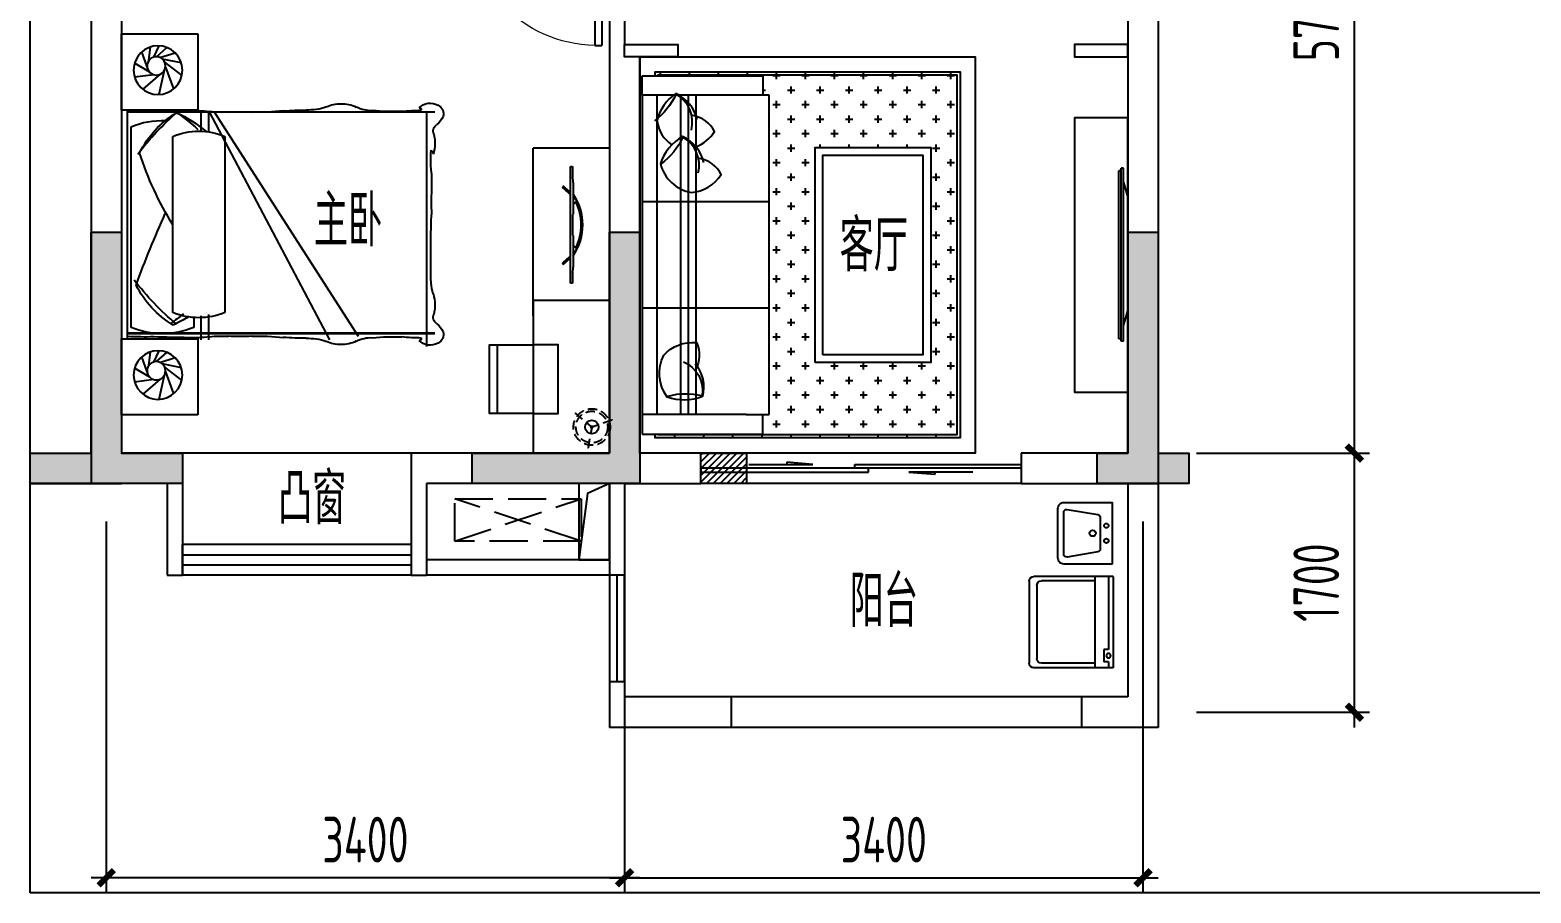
# Model space of a CAD drawing. Header units: millimetres. Extents: x -114775 to 80892, y -123028 to 12078.
# Drawn here: x 20574 to 30419, y -2782 to 2879 of the extents above; entities that cross this region are included whole.
import ezdxf

# ---------------------------------------------------------------- set-up
doc = ezdxf.new("R2010")
doc.units = ezdxf.units.MM
doc.header["$LTSCALE"] = 1000
doc.linetypes.add('1', pattern=[0.375, 0.25, -0.125])
doc.linetypes.add('DASH', pattern=[0.35, 0.25, -0.1])
doc.layers.get('0').update_dxf_attribs({"linetype": 'CONTINUOUS'})
doc.layers.get('Defpoints').update_dxf_attribs({"color": 6, "linetype": 'CONTINUOUS'})
for name, color, linetype in [('!PboFF-Lamps', 9, 'CONTINUOUS'), ('0p-洞填充', 1, 'CONTINUOUS'), ('A-Lvtry', 5, 'CONTINUOUS'), ('A-洞口', 105, 'CONTINUOUS'), ('A-看线', 105, 'CONTINUOUS'), ('A-空调室外机', 5, 'DASH'), ('AE-FLOR', 151, 'CONTINUOUS'), ('DIM', 3, 'CONTINUOUS'), ('P-Furniture(活动家具)', 134, 'CONTINUOUS'), ('PUB_HATCH', 8, 'CONTINUOUS'), ('PUB_TEXT', 7, 'CONTINUOUS'), ('WALL', 2, 'CONTINUOUS'), ('WINDOW', 4, 'CONTINUOUS'), ('剪力墙', 6, 'CONTINUOUS'), ('家具', 8, 'CONTINUOUS'), ('栏杆', 142, 'CONTINUOUS')]:
    doc.layers.add(name, color=color, linetype=linetype)
doc.layers.add('A-FUR', color=8, linetype='CONTINUOUS', plot=False)
doc.styles.get("Standard").update_dxf_attribs({"font": 'tssdeng.shx', "bigfont": 'tssdchn.shx'})
doc.styles.add('ZZ', font='tssdeng.shx', dxfattribs={"width": 0.7, "bigfont": 'tssdchn.shx'})
doc.dimstyles.new('TSSD_100_100', dxfattribs={"dimtxt": 300, "dimasz": 100, "dimexe": 100, "dimexo": 250, "dimgap": 100, "dimtad": 1, "dimdec": 0, "dimzin": 0, "dimdsep": 46, "dimtxsty": 'ZZ', "dimblk": 'ARCHTICK', "dimcen": 0, "dimdle": 100, "dimclrd": 256, "dimclrt": 7, "dimadec": 0, "dimazin": 0, "dimtfac": 1, "dimtdec": 0, "dimtix": 1, "dimtmove": 2, "dimatfit": 3, "dimfxl": 0, "dimtolj": 1, "dimtzin": 0, "dimarcsym": 0})

# ---------------------------------------------------------------- blocks, each defined once
blk = doc.blocks.new('床-次')
for p, q in [((0, 1250), (-500, 1250)), ((-500, 1250), (-500, 750)), ((0, 750), (0, 1250)), ((-264.8, 1087), (-391.3, 1061.6)), ((-251.5, 1094.8), (-351.2, 1125.9)), ((-230.3, 1099.5), (-298, 1160.7)), ((-211.2, 1097.1), (-246.7, 1171.4)), ((-179.1, 1074.2), (-189.7, 1163.7)), ((-168.5, 1032.8), (-133.7, 1131.8)), ((-281.6, 1064.1), (-395.4, 976.5)), ((-287.6, 1032.1), (-341.4, 888.3)), ((-279.8, 1009.2), (-244.4, 851.5)), ((-253.8, 985.3), (-140.1, 886)), ((-185.3, 997.5), (-85.7, 1056.5)), ((-212.8, 981.5), (-86.3, 964.7)), ((-40, 738.5), (-2054.4, 738.5)), ((-40, 738.5), (-2054.4, 738.5)), ((-1999.7, 738.5), (-1999.7, -801.2)), ((-608.2, 738.5), (-1552.4, -732.5)), ((-575.1, 738.5), (-1363.6, -758.2)), ((-570.6, 738.5), (-570.6, 606)), ((-519.8, 738.5), (-519.8, 615.5)), ((-500, 750), (0, 750)), ((-40, -750), (-40, 750)), ((-40, 750), (0, 750)), ((0, 750), (0, -750)), ((-63, -675.7), (-63, 640.9)), ((-678.3, 577.3), (-678.3, -578.2)), ((-336.3, -578.2), (-336.3, 577.3)), ((-570.6, -590.9), (-570.6, -758.2)), ((-519.8, -600.4), (-519.8, -758.2)), ((-473.4, -610.8), (-473.4, -675.7)), ((-40, -711.5), (-2054.4, -711.5)), ((-40, -715.5), (-2054.4, -715.5)), ((0, -750), (-500, -750)), ((-500, -750), (-500, -1250)), ((0, -750), (-40, -750)), ((0, -1250), (0, -750)), ((-251.5, -905.2), (-351.2, -874.1)), ((-230.3, -900.5), (-298, -839.3)), ((-211.2, -902.9), (-246.7, -828.6)), ((-179.1, -925.8), (-189.7, -836.3)), ((-168.5, -967.2), (-133.7, -868.2)), ((-281.6, -935.9), (-395.4, -1023.5)), ((-264.8, -913), (-391.3, -938.4)), ((-287.6, -967.9), (-341.4, -1111.7)), ((-185.3, -1002.5), (-85.7, -943.5)), ((-279.8, -990.8), (-244.4, -1148.5)), ((-253.8, -1014.7), (-140.1, -1114)), ((-212.8, -1018.5), (-86.3, -1035.3)), ((-500, -1250), (0, -1250))]:
    blk.add_line(p, q)
for centre, radius in [((-239.3, 1011.5), 160), ((-228.1, 1039.5), 60), ((-239.3, -988.5), 160), ((-228.1, -960.5), 60)]:
    blk.add_circle(centre, radius)
for centre, radius, start, end in [((-2025.4, 689.2), 106, 45.78413, 118.72126), ((-1447.1, 581), 209.9, 87.96316, 116.12762), ((-1430.8, 599), 192, 63.04698, 92.64916), ((-2050.6, 726), 61.8, 114.65516, 197.05817), ((-1983, 763.6), 138.4, 203.70607, 231.95597), ((-1950.6, 749.2), 16, 93.39574, 183.44183), ((-1965.7, -466.9), 1215.2, 83.96781, 90.04075), ((-1770.2, 1899.8), 1160.2, 266.64954, 276.11997), ((-1636.1, 955.2), 209.3, 267.15615, 297.45765), ((-1225.8, 1105.3), 355.3, 250.60635, 272.32801), ((-1221.3, -1525.3), 2275.6, 85.96877, 89.74947), ((-909.2, 2045.3), 1309.4, 263.33019, 272.35813), ((-778.2, -773.7), 1512.6, 87.0776, 92.9224), ((-655.9, 1541.2), 805.5, 266.782, 275.59148), ((-480.7, 163.8), 583.8, 86.03666, 99.53314), ((-58.4, 47), 749.3, 113.83469, 131.46224), ((532.5, -530), 1548.8, 124.57489, 131.88808), ((-774.9, -20652.4), 21401.2, 88.49238, 89.10433), ((-1546.8, -636.7), 1810.6, 37.31306, 49.42063), ((-689.8, 185.7), 637.9, 26.40883, 59.00025), ((-160, -2198.1), 2939.9, 87.66163, 91.01156), ((-2098.3, 610.2), 53.6, 340.23108, 55.86441), ((-1819.9, 531), 236, 164.99871, 197.18078), ((-507.3, 161.9), 449.1, 67.62117, 112.37883), ((-268.2, 142.5), 539, 67.62117, 92.10241), ((-2002.9, 452.2), 43.4, 129.07345, 167.94605), ((-2962.5, 430.3), 933.9, 354.95264, 3.41649), ((-2185.6, 1136.9), 2172.2, 328.3558, 342.10444), ((5743.4, 272.5), 7776, 179.44258, 181.07566), ((-1219.9, 79.3), 812.7, 176.67233, 181.72422), ((-9950.5, -199.5), 7922.3, 358.6733, 1.8401), ((-7673.2, -3224.4), 8087.9, 20.45865, 24.04845), ((-2329.2, -362.3), 299.6, 341.30518, 356.04213), ((-1523.8, 732.7), 1810.6, 309.96455, 322.68694), ((-1819.9, -528), 236, 162.81922, 195.00129), ((-666.8, -113.7), 637.9, 300.99975, 333.59117), ((-2098.3, -607.2), 53.6, 304.13559, 19.76892), ((-507.3, -162.9), 449.1, 247.62117, 292.37883), ((555.5, 626), 1548.8, 231.63721, 235.42511), ((-1983, -760.6), 138.4, 128.04403, 156.29393), ((-268.2, -177.3), 539, 247.62117, 292.37883), ((-35.4, 25), 749.3, 237.46377, 246.16531), ((-2050.6, -723), 61.8, 162.94183, 245.34484), ((-2025.4, -686.2), 106, 241.27874, 314.21587), ((-1950.6, -746.2), 16, 176.55817, 266.60426), ((-1965.7, 469.9), 1215.2, 269.95925, 276.03219), ((-1770.2, -1896.8), 1160.2, 83.88003, 93.35046), ((-1636.1, -952.2), 209.3, 62.54235, 92.84385), ((-1447.1, -578), 209.9, 243.87238, 272.03684), ((-1430.8, -596), 192, 267.35084, 296.95302), ((-1225.8, -1102.3), 355.3, 87.67199, 109.39365), ((-1221.3, 1528.3), 2275.6, 270.25053, 274.03123), ((-909.2, -2042.3), 1309.4, 87.64187, 96.66981), ((-778.2, 776.7), 1512.6, 267.0776, 272.9224), ((-655.9, -1538.2), 805.5, 84.40852, 93.218), ((-480.7, -160.8), 583.8, 260.46686, 273.96334), ((-774.9, 20655.4), 21401.2, 270.89567, 271.50762), ((-160, 2201.1), 2939.9, 268.98844, 272.33837)]:
    blk.add_arc(centre, radius, start, end)
at = {"text_generation_flag": 4, "width": 0.8, "flags": 9}
for tag, p in [('XSIZE', (-239.3, 1011.5)), ('YSIZE', (-239.3, 1011.5)), ('XSIZE', (-239.3, -988.5)), ('YSIZE', (-239.3, -988.5))]:
    blk.add_attdef(tag, p, '', height=0.5, rotation=180, dxfattribs=at)
blk = doc.blocks.new('ktswaj')
at = {"linetype": 'DASH'}
blk.add_lwpolyline([(15990.1, 179082.6), (15990.1, 178253.3), (16268.4, 178253.3), (16268.4, 179082.6)], close=True, dxfattribs=at)
for points in [[(15990.1, 179082.6), (16268.4, 178253.3)], [(15990.1, 178253.3), (16268.4, 179082.6)]]:
    blk.add_lwpolyline(points, dxfattribs=at)
blk = doc.blocks.new('32Y54')
at = {"linetype": 'DASH', "ltscale": 20}
for p, q in [((-6926.5, 151563.5), (-6926.5, 152666.1)), ((-6911.2, 152666.1), (-6926.5, 152666.1)), ((-6911.2, 151548.5), (-6911.2, 152682.5)), ((-6911.2, 151548.5), (-6911.2, 152682.5)), ((-6896.2, 152682.5), (-6911.2, 152682.5)), ((-6896.2, 151548.5), (-6896.2, 152682.5)), ((-6896.2, 152590), (-6868.9, 152491.4)), ((-6868.9, 152491.4), (-6868.9, 151747.1)), ((-6896.2, 151648.5), (-6868.9, 151747.1)), ((-6896.2, 151548.5), (-6911.2, 151548.5))]:
    blk.add_line(p, q, dxfattribs=at)
at = {"linetype": 'ByBlock', "ltscale": 20}
blk.add_line((-6911.2, 151563.5), (-6926.5, 151563.5), dxfattribs=at)
blk = doc.blocks.new('__附着_A10-SGT-95户型_TEN24QEP_设计区$0$A-Toilet-9')
for p, q in [((-300, 0), (-300, 520)), ((-270, 550), (270, 550)), ((-240, 500), (240, 500)), ((300, 0), (300, 520)), ((-270, 120), (-270, 470)), ((270, 120), (270, 470)), ((-300, 120), (300, 120)), ((-300, 30), (180, 30)), ((-300, 0), (300, 0)), ((180, 60), (260, 60)), ((180, 30), (180, 60)), ((260, 30), (260, 60)), ((260, 30), (300, 30))]:
    blk.add_line(p, q)
blk.add_circle((220, 30), 15)
for centre, start, end in [((-270, 520), 90, 180), ((-240, 470), 90, 180), ((240, 470), 0, 90), ((270, 520), 0, 90)]:
    blk.add_arc(centre, 30, start, end)
blk = doc.blocks.new('__附着_A10-SGT-95户型_TEN24QEP_设计区$0$A-Kitchen-9')
at = {"ltscale": 0.6}
blk.add_line((400, -320), (400, 0), dxfattribs=at)
blk.add_lwpolyline([(400, 0), (0, 0), (0, -320, 0.414214), (40, -360), (360, -360, 0.414214), (400, -320)], format="xyb", dxfattribs=at)
blk.add_lwpolyline([(400, 0), (0, 0), (0, -320, 0.414214), (40, -360), (360, -360, 0.414214), (400, -320)], format="xyb", dxfattribs=at)
blk.add_lwpolyline([(322.8, -96.7), (356.1, -296.7, -0.463455), (336.4, -320), (63.6, -320, -0.463455), (43.9, -296.7), (77.2, -96.7, -0.366629), (96.9, -80), (303.1, -80, -0.366629)], format="xyb", close=True, dxfattribs=at)
blk.add_lwpolyline([(322.8, -96.7), (356.1, -296.7, -0.463455), (336.4, -320), (63.6, -320, -0.463455), (43.9, -296.7), (77.2, -96.7, -0.366629), (96.9, -80), (303.1, -80, -0.366629)], format="xyb", close=True, dxfattribs=at)
for centre, radius in [((150, -40), 15), ((250, -40), 15), ((200, -130), 20)]:
    blk.add_circle(centre, radius, dxfattribs=at)
blk = doc.blocks.new('$DorLib2D$00000131')
at = {"color": 0, "linetype": 'Continuous'}
for p, q in [((0.15, 0.125), (0.2319, 0.1973)), ((0.2319, 0.1973), (0.2319, 0.125)), ((-0.5, 0.125), (-0.5, 0)), ((0.0192, 0.125), (-0.5, 0.125)), ((0.0192, 0), (0.0192, 0.125)), ((0.35, 0.125), (0.15, 0.125)), ((-0.5, 0), (0.0192, 0)), ((-0.024, 0), (0.5, 0)), ((-0.024, -0.125), (-0.024, 0)), ((0.5, 0), (0.5, -0.125)), ((-0.35, -0.125), (-0.15, -0.125)), ((-0.2319, -0.1973), (-0.2319, -0.125)), ((-0.15, -0.125), (-0.2319, -0.1973)), ((0.5, -0.125), (-0.024, -0.125))]:
    blk.add_line(p, q, dxfattribs=at)
blk = doc.blocks.new('$TCHSYS$WIN2D')
for p, q in [((-0.5, 0.5), (0.5, 0.5)), ((-0.5, 0.5), (-0.5, -0.5)), ((0.5, 0.5), (0.5, -0.5)), ((0.5, 0.1667), (-0.5, 0.1667)), ((0.5, -0.1667), (-0.5, -0.1667)), ((-0.5, -0.5), (0.5, -0.5))]:
    blk.add_line(p, q)
blk = doc.blocks.new('$DorLib2D$00000001')
for p, q in [((0.45, 0.975), (0.5, 0.975)), ((0.45, 0), (0.45, 0.975)), ((0.5, 0), (0.5, 0.975)), ((0.5, 0), (0.45, 0))]:
    blk.add_line(p, q)
at = {"lineweight": 13}
blk.add_arc((0.475, 0), 0.975, 91.4693, 180, dxfattribs=at)
blk = doc.blocks.new('!pboFF-Reading lamp-H_W_L-T-01')
at = {"linetype": '1', "ltscale": 0.2}
blk.add_wipeout([(-78.8, -61.6), (-75.8, -65.2), (-74.1, -67.1), (-71.9, -69.5), (-70.1, -71.3), (-67.4, -73.9), (-65.5, -75.5), (-63.7, -77.1), (-54.2, -84), (-54.2, -84), (-40.3, -91.5), (-33.3, -94.3), (-25.5, -96.7), (-18, -98.4), (-9.2, -99.6), (0, -100), (7.1, -99.7), (17.7, -98.4), (26.7, -96.4), (34.7, -93.8), (42.5, -90.5), (50.8, -86.1), (58.1, -81.4), (69.1, -72.3), (74.8, -66.4), (79.3, -61), (85.6, -51.7), (92.7, -37.5), (95.8, -28.6), (97.4, -22.7), (99.6, -9.4), (100, 0), (99.5, 9.8), (97.8, 20.9), (95.5, 29.8), (92.5, 38.1), (89.1, 45.4), (79.4, 60.8), (68.7, 72.6), (61.2, 79.1), (50.8, 86.1), (36.9, 92.9), (28.1, 96), (16.5, 98.6), (9.6, 99.5), (-13.9, 99), (-21.4, 97.7), (-21.4, 97.7), (-32.7, 94.5), (-40.5, 91.4), (-49, 87.2), (-54.1, 84.1), (-62.7, 77.9), (-77, 63.8), (-82.8, 56), (-87, 49.3), (-90.6, 42.3), (-94.5, 32.8), (-97.9, 20.6), (-99.7, 7.4), (-100, 0), (-99.3, -12), (-98.4, -18), (-96.4, -26.5), (-93.7, -35), (-89.1, -45.4)], dxfattribs=at).dxf.layer = '家具'
at = {"layer": '!PboFF-Lamps'}
blk.add_circle((0, 0), 36.7, dxfattribs=at)
at = {"layer": '家具', "linetype": '1', "ltscale": 0.2}
for p, q in [((4.4, -7.7), (-62, 107.4)), ((4.4, 7.7), (-61.5, -106.5)), ((-8.9, 0), (123.2, 0))]:
    blk.add_line(p, q, dxfattribs=at)
at = {"layer": '家具', "const_width": 4.44}
for points in [[(-47.8, 82.8), (-61.4, 106.3)], [(94.8, 0), (121.9, 0)], [(-47.3, -81.9), (-60.8, -105.4)]]:
    blk.add_lwpolyline(points, dxfattribs=at)
at = {"layer": '家具', "linetype": '1', "ltscale": 0.2}
for radius in [100, 86.7]:
    blk.add_circle((0, 0), radius, dxfattribs=at)
blk = doc.blocks.new('_ArchTick')
at = {"color": 0, "linetype": 'ByBlock', "const_width": 0.4}
blk.add_lwpolyline([(-0.5, -0.5), (0.5, 0.5)], dxfattribs=at)
blk = doc.blocks.new('*D50')
at = {"layer": 'Defpoints', "color": 0}
for p in [(21073.9, -95.8), (24473.9, -95.8), (21073.9, -2681.5)]:
    blk.add_point(p, dxfattribs=at)
at = {"layer": 'DIM', "color": 0, "lineweight": -2}
for p, q in [((21073.9, -345.8), (21073.9, -2781.5)), ((24473.9, -345.8), (24473.9, -2781.5))]:
    blk.add_line(p, q, dxfattribs=at)
at = {"layer": 'DIM', "lineweight": -2}
blk.add_line((24573.9, -2681.5), (20973.9, -2681.5), dxfattribs=at)
at = {"layer": 'DIM', "lineweight": -2, "xscale": 100, "yscale": 100, "zscale": 100, "rotation": 180}
blk.add_blockref('_ArchTick', (21073.9, -2681.5), dxfattribs=at)
at = {"layer": 'DIM', "lineweight": -2, "xscale": 100, "yscale": 100, "zscale": 100}
blk.add_blockref('_ArchTick', (24473.9, -2681.5), dxfattribs=at)
at = {"layer": 'DIM', "color": 7, "insert": (22773.9, -2431.5), "char_height": 300, "attachment_point": 5, "style": 'ZZ'}
blk.add_mtext('\\A1;3400', dxfattribs=at)
blk = doc.blocks.new('*D51')
at = {"layer": 'Defpoints', "color": 0}
for p in [(24473.9, -95.8), (27873.9, -95.8), (27873.9, -2681.5)]:
    blk.add_point(p, dxfattribs=at)
at = {"layer": 'DIM', "color": 0, "lineweight": -2}
for p, q in [((24473.9, -345.8), (24473.9, -2781.5)), ((27873.9, -345.8), (27873.9, -2781.5))]:
    blk.add_line(p, q, dxfattribs=at)
at = {"layer": 'DIM', "lineweight": -2}
blk.add_line((24373.9, -2681.5), (27973.9, -2681.5), dxfattribs=at)
at = {"layer": 'DIM', "lineweight": -2, "xscale": 100, "yscale": 100, "zscale": 100, "rotation": 180}
blk.add_blockref('_ArchTick', (24473.9, -2681.5), dxfattribs=at)
at = {"layer": 'DIM', "lineweight": -2, "xscale": 100, "yscale": 100, "zscale": 100}
blk.add_blockref('_ArchTick', (27873.9, -2681.5), dxfattribs=at)
at = {"layer": 'DIM', "color": 7, "insert": (26173.9, -2431.5), "char_height": 300, "attachment_point": 5, "style": 'ZZ'}
blk.add_mtext('\\A1;3400', dxfattribs=at)
blk = doc.blocks.new('*D52')
at = {"layer": 'Defpoints', "color": 0}
for p in [(27973.9, 104.2), (29260.4, 104.2), (27973.9, -1595.8)]:
    blk.add_point(p, dxfattribs=at)
at = {"layer": 'DIM', "lineweight": -2}
blk.add_line((29260.4, -1695.8), (29260.4, 204.2), dxfattribs=at)
at = {"layer": 'DIM', "color": 0, "lineweight": -2}
for p, q in [((28223.9, 104.2), (29360.4, 104.2)), ((28223.9, -1595.8), (29360.4, -1595.8))]:
    blk.add_line(p, q, dxfattribs=at)
at = {"layer": 'DIM', "lineweight": -2, "xscale": 100, "yscale": 100, "zscale": 100}
for p, rotation in [((29260.4, 104.2), 90), ((29260.4, -1595.8), 270)]:
    blk.add_blockref('_ArchTick', p, dxfattribs=dict(at, rotation=rotation))
at = {"layer": 'DIM', "color": 7, "insert": (29010.4, -745.8), "char_height": 300, "attachment_point": 5, "rotation": 90, "style": 'ZZ'}
blk.add_mtext('\\A1;1700', dxfattribs=at)
blk = doc.blocks.new('*D53')
at = {"layer": 'Defpoints', "color": 0}
for p in [(27973.9, 5804.2), (29260.4, 5804.2), (27973.9, 104.2)]:
    blk.add_point(p, dxfattribs=at)
at = {"layer": 'DIM', "lineweight": -2}
blk.add_line((29260.4, 4.2), (29260.4, 5904.2), dxfattribs=at)
at = {"layer": 'DIM', "color": 0, "lineweight": -2}
for p, q in [((28223.9, 5804.2), (29360.4, 5804.2)), ((28223.9, 104.2), (29360.4, 104.2))]:
    blk.add_line(p, q, dxfattribs=at)
at = {"layer": 'DIM', "lineweight": -2, "xscale": 100, "yscale": 100, "zscale": 100}
for p, rotation in [((29260.4, 5804.2), 90), ((29260.4, 104.2), 270)]:
    blk.add_blockref('_ArchTick', p, dxfattribs=dict(at, rotation=rotation))
at = {"layer": 'DIM', "color": 7, "insert": (29010.4, 2954.2), "char_height": 300, "attachment_point": 5, "rotation": 90, "style": 'ZZ'}
blk.add_mtext('\\A1;5700', dxfattribs=at)
blk = doc.blocks.new('A$C21E94EC7')
at = {"layer": 'P-Furniture(活动家具)', "color": 134, "ltscale": 2}
for p, q in [((-1175, 835), (-1175, 41.6)), ((-1048, 835), (-1175, 835)), ((-1048, 254), (-1048, 835)), ((1048, 835), (-1048, 835)), ((1048, 254), (1048, 835)), ((1048, 835), (1175, 835)), ((1175, 835), (1175, 41.6)), ((1175, 835), (1175, 41.6)), ((1048, 738.6), (-1048, 738.6)), ((-1048, 152.4), (-1048, 254)), ((1048, 152.4), (1048, 254)), ((-1048, 152.4), (-1048, 0)), ((1048, 0), (1048, 152.4)), ((-1175, 41.6), (-1048, 41.6)), ((-1048, 0), (1048, 0)), ((965.8, 0), (965.8, 0)), ((965.8, 0), (965.8, 0)), ((965.8, 0), (965.8, 0)), ((1175, 41.6), (1048, 41.6))]:
    blk.add_line(p, q, dxfattribs=at)
at = {"layer": 'P-Furniture(活动家具)', "color": 251, "ltscale": 2}
for p, q in [((-348.2, 835), (-348.2, 0)), ((350.8, 835), (350.8, 0)), ((-1048, 581.2), (1048, 581.2)), ((-1048, 530.4), (1048, 530.4)), ((-1048, 479.6), (1048, 479.6))]:
    blk.add_line(p, q, dxfattribs=at)
at = {"layer": 'P-Furniture(活动家具)', "color": 251}
for points in [[(-714.1, 485.7, -0.232884), (-929.1, 438, -0.184752), (-932.5, 669.3, -0.286563), (-658.2, 692.4, -0.237978), (-575.7, 477.6, -0.243587), (-754.2, 484, 4.263709)], [(606.1, 429.4, 0.232884), (776.2, 569.1, 0.184752), (596.3, 714.5, 0.286563), (408.9, 512.9, 0.237978), (527, 315.5, 0.243587), (632.1, 459.9, -4.263709)], [(888, 473.6, 0.232884), (1058.2, 613.3, 0.195776), (878.3, 736.9, 0.210232), (721.7, 639, 0.196998)], [(708.5, 480.3, 0.157496), (808.9, 359.7, 0.243587), (914.1, 504.1)]]:
    blk.add_lwpolyline(points, format="xyb", dxfattribs=at)
at = {"layer": 'P-Furniture(活动家具)', "color": 251, "linetype": 'ByBlock'}
for points in [[(537.1, 467.3, 0.343333), (772.2, 567.6, -0.126408), (596.8, 708.9, 5.969376)], [(819.1, 511.5, 0.343333), (1054.1, 611.8, -0.126408), (878.7, 753.1, 5.969376)], [(-701.4, 563.4, -0.343333), (-925.4, 440.3, 0.126408), (-928.3, 665.5, -5.969376)]]:
    blk.add_lwpolyline(points, format="xyb", dxfattribs=at)

msp = doc.modelspace()

# ---------------------------------------------------------------- hatches: boundary and pattern name
at = {"layer": '0p-洞填充'}
h = msp.add_hatch(dxfattribs=at)
h.set_pattern_fill('ANSI31', color=256, scale=10)
h.set_pattern_definition([(45, (-2386962.082, -1062695.172), (-22.4506403, 22.4506403), [])])
h.paths.add_polyline_path([(24973.9, 104.2), (25274.4, 104.2), (25274.4, -95.8), (24973.9, -95.8)])
at = {"layer": 'PUB_HATCH'}
for points in [[(20573.9, -95.8), (20573.9, 104.2), (20973.9, 104.2), (20973.9, 1554.2), (21173.9, 1554.2), (21173.9, 104.2), (21573.9, 104.2), (21573.9, -95.8)], [(27573.9, -95.8), (27573.9, 104.2), (27773.9, 104.2), (27773.9, 1554.2), (27973.9, 1554.2), (27973.9, 104.2), (28173.9, 104.2), (28173.9, -95.8)]]:
    msp.add_hatch(color=256, dxfattribs=at).paths.add_polyline_path(points)
at = {"layer": 'PUB_TEXT'}
h = msp.add_hatch(dxfattribs=at)
h.set_pattern_fill('CROSS', color=250, scale=15)
h.set_pattern_definition([(0, (8682.425, 104.17), (95.25, 95.25), [47.625, -142.875]), (90, (8706.24, 80.355), (-95.25, 95.25), [47.625, -142.875])])
h.paths.add_polyline_path([(26673.9, 2604.2), (24673.9, 2604.2), (24673.9, 2579.2), (25381.4, 2579.2), (25381.4, 2452.2), (25423, 2452.2), (25423, 356.2), (25381.4, 356.2), (25381.4, 229.2), (24673.9, 229.2), (24673.9, 204.2), (26673.9, 204.2)])
h.paths.add_polyline_path([(26481.8, 2109.5), (26481.8, 698.8), (25723, 698.8), (25723, 2109.5)], flags=16)
h.paths.add_polyline_path([(26431, 2058.7), (26431, 749.6), (25773.8, 749.6), (25773.8, 2058.7)], flags=0)
h.paths.add_polyline_path([(25822.7, 1227.3), (26410.2, 1227.3), (26410.2, 1705.7), (25822.7, 1705.7)], flags=8)

# ---------------------------------------------------------------- linework, layer by layer
at = {"layer": '0p-洞填充'}
msp.add_line((24473.9, 4704.2), (24473.9, 2784.2), dxfattribs=at)
for points in [[(24473.9, 2784.2), (24823.9, 2784.2), (24823.9, 2704.2), (24473.9, 2704.2)], [(27773.9, 2784.2), (27423.9, 2784.2), (27423.9, 2704.2), (27773.9, 2704.2)], [(24973.9, 104.2), (25274.4, 104.2), (25274.4, -95.8), (24973.9, -95.8)]]:
    msp.add_lwpolyline(points, close=True, dxfattribs=at)
at = {"layer": 'A-洞口'}
msp.add_lwpolyline([(24173.9, -95.8), (24173.9, -595.8), (24373.9, -595.8), (24373.9, -95.8)], close=True, dxfattribs=at)
msp.add_lwpolyline([(24373.9, -95.8), (24231, -161.7), (24173.9, -595.8)], dxfattribs=at)
at = {"layer": 'A-看线'}
msp.add_lwpolyline([(23073.9, 104.2), (21573.9, 104.2)], dxfattribs=at)
at = {"layer": 'AE-FLOR'}
for points in [[(24373.9, -695.8), (24373.9, -1395.8)], [(24473.9, -1395.8), (24473.9, -695.8)], [(27473.9, -1495.8), (25173.9, -1495.8)], [(27473.9, -1695.8), (25173.9, -1695.8)]]:
    msp.add_lwpolyline(points, dxfattribs=at)
at = {"layer": 'P-Furniture(活动家具)'}
for p, q in [((23873.9, 1003.7, 0.1), (23873.9, 2103.1, 0.1)), ((24373.9, 2103.1), (23873.9, 2103.1)), ((24373.9, 1104.2), (23873.9, 1104.2))]:
    msp.add_line(p, q, dxfattribs=at)
at = {"layer": 'P-Furniture(活动家具)', "color": 8}
for p, q in [((24119.7, 1501.1, 0.1), (24119.7, 1983.1, 0.1)), ((24119.7, 1983.1, 0.1), (24133.1, 1983.1, 0.1)), ((24133.1, 1983.1, 0.1), (24133.1, 1910.8, 0.1)), ((24137, 1878, 0.1), (24137, 1674.2, 0.1)), ((24137, 1674.2, 0.1), (24133.1, 1669.1, 0.1)), ((24133.1, 1669.1, 0.1), (24133.1, 1533.1, 0.1)), ((24119.7, 1219.1, 0.1), (24119.7, 1501.1, 0.1)), ((24133.1, 1533.1, 0.1), (24137, 1528.1, 0.1)), ((24137, 1528.1, 0.1), (24137, 1324.3, 0.1)), ((24133.1, 1291.4, 0.1), (24133.1, 1219.1, 0.1)), ((24133.1, 1219.1, 0.1), (24119.7, 1219.1, 0.1))]:
    msp.add_line(p, q, dxfattribs=at)
at = {"layer": 'P-Furniture(活动家具)', "color": 134}
for points in [[(24573.9, 2704.2), (26773.9, 2704.2), (26773.9, 104.2), (24573.9, 104.2)], [(27773.9, 2304.2), (27423.9, 2304.2), (27423.9, 504.2), (27773.9, 504.2)], [(25723, 698.8), (25723, 2109.5), (26481.8, 2109.5), (26481.8, 698.8)]]:
    msp.add_lwpolyline(points, close=True, dxfattribs=at)
at = {"layer": 'P-Furniture(活动家具)', "color": 251}
msp.add_lwpolyline([(24673.9, 2579.2), (24673.9, 2604.2), (26673.9, 2604.2), (26673.9, 204.2), (24673.9, 204.2), (24673.9, 229.2)], dxfattribs=at)
at = {"layer": 'P-Furniture(活动家具)', "color": 250}
msp.add_lwpolyline([(24693.9, 2579.2), (24693.9, 2584.2), (26653.9, 2584.2), (26653.9, 224.2), (24693.9, 224.2), (24693.9, 229.2)], dxfattribs=at)
at = {"layer": 'P-Furniture(活动家具)', "color": 251}
msp.add_lwpolyline([(25773.8, 749.6), (25773.8, 2058.7), (26431, 2058.7), (26431, 749.6)], close=True, dxfattribs=at)
at = {"layer": 'P-Furniture(活动家具)', "color": 8, "elevation": 0.1}
for points in [[(24141.9, 1774), (24137, 1770.2)], [(24154.9, 1751.3), (24137, 1733.7)], [(24154.9, 1450.9), (24137, 1468.5)], [(24141.9, 1428.2), (24137, 1432.1)]]:
    msp.add_lwpolyline(points, dxfattribs=at)
at = {"layer": 'P-Furniture(活动家具)'}
for points in [[(23873.9, 363.2), (23588.5, 363.2), (23588.5, 813.2), (23873.9, 813.2)], [(23873.9, 363.2), (24038.5, 363.2), (24038.5, 813.2), (23873.9, 813.2)]]:
    msp.add_lwpolyline(points, dxfattribs=at)
msp.add_lwpolyline([(23638.5, 363.2), (23588.5, 363.2), (23588.5, 813.2), (23638.5, 813.2)], close=True, dxfattribs=at)
at = {"layer": 'P-Furniture(活动家具)', "color": 8}
for centre, radius, start, end in [((23882, 1864.5, 0.1), 255.4, 3.03609, 10.46458), ((24071.7, 1848.2, 0.1), 4.65, 50.20434, 230.20434), ((23730.5, 1438.7, 0.1), 528.4, 42.57231, 50.20434), ((23745.2, 1438.7, 0.1), 528.4, 44.8799, 51.4617), ((23847.4, 1601.1, 0.1), 352.1, 325.31535, 34.68465), ((23689.4, 1501.1, 0.1), 528.4, 31.09581, 32.10994), ((24144, 1760.2, 0.1), 14, 320.94208, 98.41481), ((23847.4, 1601.1, 0.1), 342.1, 333.9596, 26.0404), ((23730.5, 1757.9, 0.1), 528.4, 309.79566, 317.42769), ((23745.2, 1757.9, 0.1), 528.4, 308.5383, 315.1201), ((23689.4, 1701.1, 0.1), 528.4, 327.89006, 328.90419), ((24144, 1442.1, 0.1), 14, 261.58519, 39.05792), ((24071.7, 1348.3, 0.1), 4.65, 129.79566, 309.79566), ((23882, 1337.8, 0.1), 255.4, 349.53542, 356.96391)]:
    msp.add_arc(centre, radius, start, end, dxfattribs=at)
at = {"layer": 'WALL'}
for p, q in [((27973.9, 8904.2), (27973.9, 4.2)), ((27773.9, 8704.2), (27773.9, 104.2)), ((20973.9, 3704.2), (20973.9, -95.8)), ((21173.9, 3604.2), (21173.9, 104.2)), ((24373.9, 3604.2), (24373.9, 104.2)), ((24573.9, 2704.2), (24573.9, 104.2)), ((21573.9, 104.2), (21173.9, 104.2)), ((21573.9, 104.2), (21573.9, -495.8)), ((23073.9, 104.2), (23073.9, -495.8)), ((24373.9, 104.2), (23073.9, 104.2)), ((24973.9, 104.2), (24573.9, 104.2)), ((24973.9, -95.8), (24973.9, 104.2)), ((27773.9, 104.2), (27073.9, 104.2)), ((27073.9, 104.2), (27073.9, -95.8)), ((27973.9, 4.2), (27973.9, -1695.8)), ((21473.9, -95.8), (20973.9, -95.8)), ((21473.9, -95.8), (21473.9, -695.8)), ((23173.9, -95.8), (23173.9, -695.8)), ((24373.9, -95.8), (23173.9, -95.8)), ((24373.9, -95.8), (24373.9, -695.8)), ((24473.9, -95.8), (24973.9, -95.8)), ((24473.9, -95.8), (24473.9, -695.8)), ((27073.9, -95.8), (27773.9, -95.8)), ((27773.9, -95.8), (27773.9, -1495.8)), ((21573.9, -695.8), (21573.9, -495.8)), ((23073.9, -495.8), (23073.9, -695.8)), ((21473.9, -695.8), (21573.9, -695.8)), ((23073.9, -695.8), (23173.9, -695.8)), ((24473.9, -695.8), (24373.9, -695.8)), ((24373.9, -1395.8), (24373.9, -1695.8)), ((24473.9, -1395.8), (24373.9, -1395.8)), ((24473.9, -1395.8), (24473.9, -1495.8)), ((25173.9, -1495.8), (24473.9, -1495.8)), ((25173.9, -1695.8), (25173.9, -1495.8)), ((27773.9, -1495.8), (27473.9, -1495.8)), ((27473.9, -1695.8), (27473.9, -1495.8)), ((25173.9, -1695.8), (24373.9, -1695.8)), ((27973.9, -1695.8), (27473.9, -1695.8))]:
    msp.add_line(p, q, dxfattribs=at)
at = {"layer": 'WINDOW'}
msp.add_line((27073.9, -95.8), (24973.9, -95.8), dxfattribs=at)
at = {"layer": '剪力墙', "elevation": 0}
for points in [[(20573.9, -95.8), (20573.9, 104.2), (20973.9, 104.2), (20973.9, 1554.2), (21173.9, 1554.2), (21173.9, 104.2), (21573.9, 104.2), (21573.9, -95.8), (20573.9, -95.8), (21173.9, -95.8)], [(27573.9, -95.8), (27573.9, 104.2), (27773.9, 104.2), (27773.9, 1554.2), (27973.9, 1554.2), (27973.9, 104.2), (28173.9, 104.2), (28173.9, -95.8), (27573.9, -95.8), (27973.9, -95.8)], [(24573.9, 104.2), (24573.9, 104.2)]]:
    msp.add_lwpolyline(points, dxfattribs=at)
at = {"layer": '栏杆'}
for points in [[(24373.9, -595.8), (23173.9, -595.8)], [(24373.9, -695.8), (23173.9, -695.8)], [(24423.9, -695.8), (24423.9, -1395.8)]]:
    msp.add_lwpolyline(points, dxfattribs=at)

# ---------------------------------------------------------------- block references
at = {"layer": 'A-FUR', "extrusion": (-1.25171e-07, 4.56361e-07, -1), "zscale": -1.000000000000007}
msp.add_blockref('床-次', (-21173.9, 1604.2, -0.1), dxfattribs=at)
at = {"layer": 'A-FUR', "color": 8, "linetype": 'DASH', "ltscale": 0.4}
msp.add_blockref('32Y54', (34642.8, -150710.6), dxfattribs=at)
at = {"layer": 'A-Lvtry', "rotation": 270}
msp.add_blockref('__附着_A10-SGT-95户型_TEN24QEP_设计区$0$A-Kitchen-9', (27673.7, -221.9), dxfattribs=at)
at = {"layer": 'A-Lvtry', "extrusion": (0, 0, -1), "zscale": -1, "rotation": 270}
msp.add_blockref('__附着_A10-SGT-95户型_TEN24QEP_设计区$0$A-Toilet-9', (-27677.9, -1004.8), dxfattribs=at)
at = {"layer": 'A-空调室外机', "extrusion": (0, 0, -1), "zscale": -1, "rotation": 90}
msp.add_blockref('ktswaj', (154894, -16464.2), dxfattribs=at)
at = {"layer": 'P-Furniture(活动家具)', "color": 251, "ltscale": 0.5, "rotation": 90}
msp.add_blockref('A$C21E94EC7', (25423, 1404.2), dxfattribs=at)
at = {"layer": 'WINDOW', "rotation": 180}
for name, p, xscale, yscale, zscale in [('$DorLib2D$00000001', (23873.9, 3654.2), -900, 900, -900), ('$DorLib2D$00000131', (26023.9, 4.2), 2100, -200, 2100), ('$TCHSYS$WIN2D', (22323.9, -595.8), 1500, -200, 1500)]:
    msp.add_blockref(name, p, dxfattribs=dict(at, xscale=xscale, yscale=yscale, zscale=zscale))

# ---------------------------------------------------------------- texts
at = {"layer": 'PUB_TEXT', "width": 0.7}
for s, p in [('主卧', (22435.5, 1458.7)), ('客厅', (25883.8, 1296.4)), ('凸窗', (22200, -363.3)), ('阳台', (25949.3, -1036.6))]:
    msp.add_text(s, height=337.59, dxfattribs=at).set_placement(p)

# ---------------------------------------------------------------- dimensions: what is measured, and where the dimension line sits
at = {"layer": 'DIM'}
for base, p1, p2, picture, middle in [((29260.4, 5804.2), (27973.9, 104.2), (27973.9, 5804.2), '*D53', (29010.4, 2954.2)), ((29260.4, 104.2), (27973.9, -1595.8), (27973.9, 104.2), '*D52', (29010.4, -745.8))]:
    dim = msp.add_linear_dim(base=base, p1=p1, p2=p2, angle=90, dimstyle='TSSD_100_100', dxfattribs=at)
    dim.commit()
    dim.dimension.update_dxf_attribs({"geometry": picture, "text_midpoint": middle})
for base, p2, picture, middle in [((21073.9, -2681.5), (21073.9, -95.8), '*D50', (22773.9, -2431.5)), ((27873.9, -2681.5), (27873.9, -95.8), '*D51', (26173.9, -2431.5))]:
    dim = msp.add_linear_dim(base=base, p1=(24473.9, -95.8), p2=p2, dimstyle='TSSD_100_100', dxfattribs=at)
    dim.commit()
    dim.dimension.update_dxf_attribs({"geometry": picture, "text_midpoint": middle})

# ---------------------------------------------------------------- next in the draw order: block references
at = {"layer": '家具', "linetype": '1', "ltscale": 0.2, "xscale": 1.200000000028298, "yscale": 1.199999999953434, "zscale": 1.199999999999999, "rotation": 259.7013852190203}
msp.add_blockref('!pboFF-Reading lamp-H_W_L-T-01', (24258.8, 274.9), dxfattribs=at)

# ---------------------------------------------------------------- next in the draw order: hatches: boundary and pattern name
at = {"layer": 'PUB_HATCH'}
msp.add_hatch(color=256, dxfattribs=at).paths.add_polyline_path([(24373.9, 104.2), (24373.9, 1554.2), (24573.9, 1554.2), (24573.9, -95.8), (23473.9, -95.8), (23473.9, 104.2)])

# ---------------------------------------------------------------- next in the draw order: linework, layer by layer
at = {"layer": 'Defpoints'}
msp.add_lwpolyline([(20573.9, -2781.5), (20573.9, 10074.8), (40263.7, 10074.8), (40263.7, -2781.5)], close=True, dxfattribs=at)
at = {"layer": 'P-Furniture(活动家具)'}
msp.add_lwpolyline([(24373.9, 104.2), (24373.9, 1104.2), (23873.9, 1104.2), (23873.9, 104.2)], close=True, dxfattribs=at)
at = {"layer": '剪力墙', "elevation": 0}
msp.add_lwpolyline([(24373.9, 104.2), (24373.9, 1554.2), (24573.9, 1554.2), (24573.9, -95.8), (23473.9, -95.8), (23473.9, 104.2)], close=True, dxfattribs=at)

doc.saveas('drawing.dxf')
